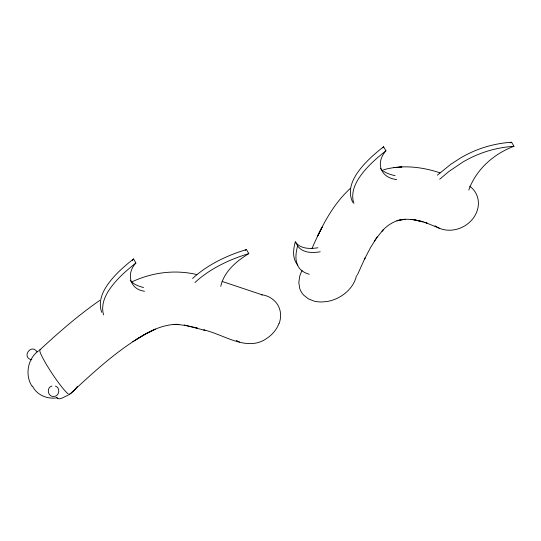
<?xml version="1.0" encoding="UTF-8"?>
<svg xmlns="http://www.w3.org/2000/svg" width="541" height="541" viewBox="0 0 541 541"><rect width="100%" height="100%" fill="white"/><g stroke="black" fill="none" stroke-linecap="round" stroke-linejoin="round"><path stroke-width="0.81" d="M317.892 247.751C310.155 249.036 300.214 249.083 295.305 241.841C293.31 249.036 292.181 257.651 296.968 264.035A59.267 28.815 -30 0 0 297.848 265.063M295.305 241.841L297.645 245.898C295.65 253.093 294.527 261.709 299.308 268.093A59.267 28.815 -30 0 0 306.145 273.191L309.242 274.307M356.485 275.565C354.585 284.789 347.802 292.35 339.789 296.941A34.57 30.208 -28.4 0 1 327.42 301.459L321.679 302L317.439 301.756A28.585 24.974 -28.4 0 1 314.05 301.107L308.296 298.788L303.623 295.095A23.324 20.382 -28.4 0 1 299.68 288.265L298.828 282.402L299.728 276.302A28.585 24.974 -28.4 0 1 300.877 273.07L302.101 270.541M220.762 286.378C223.988 271.568 236.458 261.147 248.806 253.607L246.459 249.55C233.157 253.587 220.214 259.011 208.42 266.422A59.267 28.815 -30 0 0 195.375 275.978L192.582 278.466M278.906 323.667C276.681 329.564 272.407 334.575 267.207 338.091C247.19 352.746 223.609 334.095 203.808 329.963L204.992 330.335L184.278 325.107L197.208 327.968L194.767 327.427M468.79 190.053C476.107 169.441 493.737 153.84 513.95 146.3L511.61 142.242C499.066 143.067 486.663 145.921 475.045 150.729A59.267 28.815 -30 0 0 460.405 158.053L450.978 164.16L437.351 175.156M311.968 248.529C321.537 226.713 332.499 204.64 350.385 188.369M357.351 275.024L365.04 257.996L364.418 259.281L370.626 247.393L376.773 237.688L383.177 229.891L381.993 231.156C387.39 225.11 394.585 220.525 402.72 219.403L396.932 220.762L405.351 219.267L403.059 219.423L407.691 219.261L413.439 219.612L410.991 219.396L423.143 221.702L414.095 219.673L427.025 223.068L424.671 222.236L439.238 228.187M318.128 235.071L322.118 227.085L317.466 236.397M77.451 386.301L74.55 390.162L70.939 393.435M132.383 260.748L133.553 258.943L135.892 263C126.209 273.327 129.319 289.273 144.494 291.234M382.818 147.957L383.589 146.753L385.936 150.804C375.251 162.882 380.37 177.773 396.675 179.558M374.453 241.016L377.226 236.958M69.721 394.261C93.546 372.255 117.607 349.702 146.029 333.689M39.797 349.939C58.82 332.33 78.418 315.2 99.754 300.417M194.929 282.524L197.722 280.028A59.267 28.815 -30 0 1 210.76 270.48C222.554 263.068 235.497 257.644 248.806 253.607M439.698 179.213L448.712 171.632L462.744 162.111A59.267 28.815 -30 0 1 477.392 154.787C489.003 149.972 501.406 147.125 513.95 146.3M38.587 350.764C27.659 358.602 24.737 374.967 31.98 386.2M133.553 258.943C123.531 266.869 113.752 275.45 106.611 286.148A59.267 28.815 -30 0 0 101.546 296.583C99.957 301.695 99.828 307.302 101.742 312.346M135.892 263C125.877 270.919 116.092 279.508 108.957 290.206A59.267 28.815 -30 0 0 103.892 300.64C102.513 305.246 102.114 310.291 103.629 314.909M383.589 146.753C373.574 154.672 363.789 163.254 356.654 173.952A59.267 28.815 -30 0 0 351.589 184.393C349.75 190.243 349.885 196.836 352.779 202.334M385.936 150.804C375.914 158.729 366.135 167.311 359.001 178.009A59.267 28.815 -30 0 0 353.929 188.444C352.455 193.299 352.171 198.635 353.895 203.463M132.775 341.716L144.86 334.338L155.348 329.124L146.618 333.364L136.285 339.457M245.161 250.375L246.459 249.55M146.618 333.364L152.251 330.531M68.18 395.302C65.245 395.829 58.908 401.368 56.724 397.452M152.785 330.281C160.17 326.859 168.15 324.539 176.325 324.336L173.986 324.472L178.929 324.519L176.528 324.336L186.679 325.614M132.274 281.712C152.278 272.326 175.257 269.432 196.823 274.564M510.217 142.824L511.61 142.242M51.936 386.003C46.276 387.451 47.574 396.729 53.478 396.458C59.219 396.844 60.937 387.863 55.412 386.098M383.542 169.773C402.071 164.572 421.966 166.777 440.002 172.856M320.238 251.808C312.502 253.087 302.561 253.141 297.645 245.898M399.765 167.101L401.902 166.899L393.638 167.663M261.249 294.811L262.344 294.98M31.797 359.833C21.092 357.675 30.999 342.92 37.052 351.86M395.045 175.676C389.682 174.439 384.015 172.62 380.276 168.346M143.575 287.521C138.692 286.304 133.627 284.438 130.232 280.542M261.546 294.622L222.114 281.435M239.514 342.007L236.275 340.431M57.569 398.751L57.157 397.838A26.259 22.945 -28.4 0 1 32.46 386.017M469.683 186.219A26.807 23.419 -28.4 0 1 471.799 219.984A26.807 23.419 -28.4 0 1 434.978 225.786M69.796 393.821A26.807 2.996 56.4 0 1 52.538 374.162A26.807 2.996 56.4 0 1 40.399 349.75M262.385 294.831A26.157 22.857 -28.4 0 1 279.055 323.701"/></g></svg>
